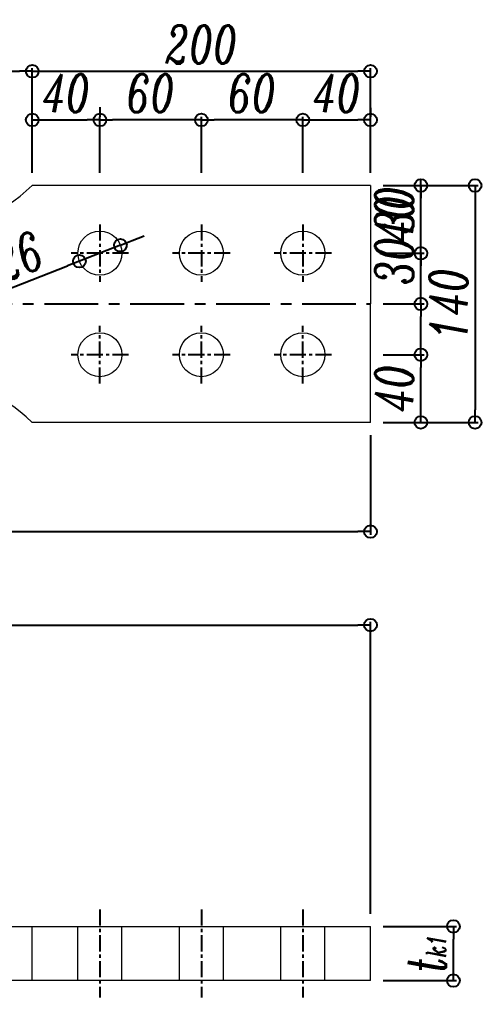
# Model space of a CAD drawing. Header units: millimetres. Extents: x -2880 to 3894, y -2977 to 4857.
# Drawn here: x 2923 to 3196, y 3661 to 4239 of the extents above; entities that cross this region are included whole.
import ezdxf

# ---------------------------------------------------------------- set-up
doc = ezdxf.new("R2010")
doc.units = ezdxf.units.MM
doc.header["$MEASUREMENT"] = 0
doc.linetypes.add('CENTER', pattern=[50.8, 31.75, -6.35, 6.35, -6.35])
doc.layers.add('寸法', color=7, linetype='Continuous', lineweight=15)
doc.layers.add('金物', color=5, linetype='Continuous', lineweight=18)
doc.styles.add('DLSTANDARD1', font='italic.shx', dxfattribs={"width": 0.7, "bigfont": 'extfont.shx'})
doc.dimstyles.new('一般寸法', dxfattribs={"dimscale": 1.5, "dimtxt": 15, "dimasz": 5, "dimexe": 1.25, "dimexo": 5, "dimgap": 3, "dimtad": 1, "dimtxsty": 'DLSTANDARD1', "dimblk": 'ORIGIN', "dimcen": 0, "dimclrd": 256, "dimclre": 256, "dimclrt": 256, "dimadec": 0, "dimazin": 0, "dimtfac": 1, "dimtmove": 0, "dimatfit": 3, "dimfxl": 0, "dimarcsym": 0})

# ---------------------------------------------------------------- blocks, each defined once
blk = doc.blocks.new('_Origin')
at = {"color": 0, "linetype": 'ByBlock', "lineweight": -2}
blk.add_line((0, 0), (-1, 0), dxfattribs=at)
blk.add_circle((0, 0), 0.5, dxfattribs=at)
blk = doc.blocks.new('*D226')
at = {"layer": 'Defpoints', "color": 0}
for p in [(2970.62, 4179.67), (2970.62, 4140.9), (3030.62, 4140.9)]:
    blk.add_point(p, dxfattribs=at)
at = {"layer": '寸法', "lineweight": -2}
for p, q in [((2970.62, 4148.4), (2970.62, 4181.54)), ((3023.12, 4179.67), (2978.12, 4179.67)), ((3030.62, 4148.4), (3030.62, 4181.54))]:
    blk.add_line(p, q, dxfattribs=at)
at = {"layer": '寸法', "lineweight": -2, "xscale": 7.5, "yscale": 7.5, "zscale": 7.5, "rotation": 180}
blk.add_blockref('_Origin', (2970.62, 4179.67), dxfattribs=at)
at = {"layer": '寸法', "lineweight": -2, "xscale": 7.5, "yscale": 7.5, "zscale": 7.5}
blk.add_blockref('_Origin', (3030.62, 4179.67), dxfattribs=at)
at = {"layer": '寸法', "insert": (3000.62, 4195.42), "char_height": 22.5, "attachment_point": 5, "style": 'DLSTANDARD1'}
blk.add_mtext('60', dxfattribs=at)
blk = doc.blocks.new('*D227')
at = {"layer": 'Defpoints', "color": 0}
for p in [(3030.62, 4179.67), (3030.62, 4140.9), (3090.62, 4140.9)]:
    blk.add_point(p, dxfattribs=at)
at = {"layer": '寸法', "lineweight": -2}
for p, q in [((3030.62, 4148.4), (3030.62, 4181.54)), ((3083.12, 4179.67), (3038.12, 4179.67)), ((3090.62, 4148.4), (3090.62, 4181.54))]:
    blk.add_line(p, q, dxfattribs=at)
at = {"layer": '寸法', "lineweight": -2, "xscale": 7.5, "yscale": 7.5, "zscale": 7.5, "rotation": 180}
blk.add_blockref('_Origin', (3030.62, 4179.67), dxfattribs=at)
at = {"layer": '寸法', "lineweight": -2, "xscale": 7.5, "yscale": 7.5, "zscale": 7.5}
blk.add_blockref('_Origin', (3090.62, 4179.67), dxfattribs=at)
at = {"layer": '寸法', "insert": (3060.62, 4195.42), "char_height": 22.5, "attachment_point": 5, "style": 'DLSTANDARD1'}
blk.add_mtext('60', dxfattribs=at)
blk = doc.blocks.new('*D228')
at = {"layer": 'Defpoints', "color": 0}
for p in [(3130.62, 4179.67), (3130.62, 4179.4), (3090.62, 4140.9)]:
    blk.add_point(p, dxfattribs=at)
at = {"layer": '寸法', "lineweight": -2}
for p, q in [((3130.62, 4186.9), (3130.62, 4181.54)), ((3090.62, 4148.4), (3090.62, 4181.54)), ((3098.12, 4179.67), (3123.12, 4179.67))]:
    blk.add_line(p, q, dxfattribs=at)
at = {"layer": '寸法', "lineweight": -2, "xscale": 7.5, "yscale": 7.5, "zscale": 7.5, "rotation": 180}
blk.add_blockref('_Origin', (3090.62, 4179.67), dxfattribs=at)
at = {"layer": '寸法', "lineweight": -2, "xscale": 7.5, "yscale": 7.5, "zscale": 7.5}
blk.add_blockref('_Origin', (3130.62, 4179.67), dxfattribs=at)
at = {"layer": '寸法', "insert": (3110.62, 4195.42), "char_height": 22.5, "attachment_point": 5, "style": 'DLSTANDARD1'}
blk.add_mtext('40', dxfattribs=at)
blk = doc.blocks.new('*D537')
at = {"layer": 'Defpoints', "color": 0}
for p in [(3130.62, 4208.47), (2930.62, 4140.9), (3130.62, 4140.9)]:
    blk.add_point(p, dxfattribs=at)
at = {"layer": '寸法', "lineweight": -2}
for p, q in [((2930.62, 4148.4), (2930.62, 4210.34)), ((2938.12, 4208.47), (3123.12, 4208.47)), ((3130.62, 4148.4), (3130.62, 4210.34))]:
    blk.add_line(p, q, dxfattribs=at)
at = {"layer": '寸法', "lineweight": -2, "xscale": 7.5, "yscale": 7.5, "zscale": 7.5, "rotation": 180}
blk.add_blockref('_Origin', (2930.62, 4208.47), dxfattribs=at)
at = {"layer": '寸法', "lineweight": -2, "xscale": 7.5, "yscale": 7.5, "zscale": 7.5}
blk.add_blockref('_Origin', (3130.62, 4208.47), dxfattribs=at)
at = {"layer": '寸法', "insert": (3030.62, 4224.22), "char_height": 22.5, "attachment_point": 5, "style": 'DLSTANDARD1'}
blk.add_mtext('200', dxfattribs=at)
blk = doc.blocks.new('*D229')
at = {"layer": 'Defpoints', "color": 0}
for p in [(2930.62, 4208.47), (2930.62, 4140.9), (2862.62, 4115.9)]:
    blk.add_point(p, dxfattribs=at)
at = {"layer": '寸法', "lineweight": -2}
for p, q in [((2862.62, 4123.4), (2862.62, 4210.34)), ((2870.12, 4208.47), (2923.12, 4208.47)), ((2930.62, 4148.4), (2930.62, 4210.34))]:
    blk.add_line(p, q, dxfattribs=at)
at = {"layer": '寸法', "lineweight": -2, "xscale": 7.5, "yscale": 7.5, "zscale": 7.5, "rotation": 180}
blk.add_blockref('_Origin', (2862.62, 4208.47), dxfattribs=at)
at = {"layer": '寸法', "lineweight": -2, "xscale": 7.5, "yscale": 7.5, "zscale": 7.5}
blk.add_blockref('_Origin', (2930.62, 4208.47), dxfattribs=at)
at = {"layer": '寸法', "insert": (2896.62, 4224.22), "char_height": 22.5, "attachment_point": 5, "style": 'DLSTANDARD1'}
blk.add_mtext('68', dxfattribs=at)
blk = doc.blocks.new('*D230')
at = {"layer": 'Defpoints', "color": 0}
for p in [(3130.62, 4040.9), (3160.4, 4040.9), (3130.62, 4000.9)]:
    blk.add_point(p, dxfattribs=at)
at = {"layer": '寸法', "lineweight": -2}
for p, q in [((3138.12, 4040.9), (3162.27, 4040.9)), ((3160.4, 4008.4), (3160.4, 4033.4)), ((3138.12, 4000.9), (3162.27, 4000.9))]:
    blk.add_line(p, q, dxfattribs=at)
at = {"layer": '寸法', "lineweight": -2, "xscale": 7.5, "yscale": 7.5, "zscale": 7.5}
for p, rotation in [((3160.4, 4040.9), 90), ((3160.4, 4000.9), 270)]:
    blk.add_blockref('_Origin', p, dxfattribs=dict(at, rotation=rotation))
at = {"layer": '寸法', "insert": (3144.65, 4020.9), "char_height": 22.5, "attachment_point": 5, "rotation": 90, "style": 'DLSTANDARD1'}
blk.add_mtext('40', dxfattribs=at)
blk = doc.blocks.new('*D231')
at = {"layer": 'Defpoints', "color": 0}
for p in [(3130.62, 4100.9), (3160.4, 4100.9), (3130.62, 4070.9)]:
    blk.add_point(p, dxfattribs=at)
at = {"layer": '寸法', "lineweight": -2}
for p, q in [((3160.4, 4100.9), (3160.4, 4144.47)), ((3138.12, 4100.9), (3162.27, 4100.9)), ((3160.4, 4078.4), (3160.4, 4093.4)), ((3138.12, 4070.9), (3162.27, 4070.9))]:
    blk.add_line(p, q, dxfattribs=at)
at = {"layer": '寸法', "lineweight": -2, "xscale": 7.5, "yscale": 7.5, "zscale": 7.5}
for p, rotation in [((3160.4, 4100.9), 90), ((3160.4, 4070.9), 270)]:
    blk.add_blockref('_Origin', p, dxfattribs=dict(at, rotation=rotation))
at = {"layer": '寸法', "insert": (3144.65, 4126.43), "char_height": 22.5, "attachment_point": 5, "rotation": 90, "style": 'DLSTANDARD1'}
blk.add_mtext('30', dxfattribs=at)
blk = doc.blocks.new('*D538')
at = {"layer": 'Defpoints', "color": 0}
for p in [(3130.62, 4140.9), (3160.4, 4140.9), (3130.62, 4100.9)]:
    blk.add_point(p, dxfattribs=at)
at = {"layer": '寸法', "lineweight": -2}
for p, q in [((3138.12, 4140.9), (3162.27, 4140.9)), ((3160.4, 4108.4), (3160.4, 4133.4)), ((3138.12, 4100.9), (3162.27, 4100.9))]:
    blk.add_line(p, q, dxfattribs=at)
at = {"layer": '寸法', "lineweight": -2, "xscale": 7.5, "yscale": 7.5, "zscale": 7.5}
for p, rotation in [((3160.4, 4140.9), 90), ((3160.4, 4100.9), 270)]:
    blk.add_blockref('_Origin', p, dxfattribs=dict(at, rotation=rotation))
at = {"layer": '寸法', "insert": (3144.65, 4120.9), "char_height": 22.5, "attachment_point": 5, "rotation": 90, "style": 'DLSTANDARD1'}
blk.add_mtext('40', dxfattribs=at)
blk = doc.blocks.new('*D232')
at = {"layer": 'Defpoints', "color": 0}
for p in [(3130.62, 4140.9), (3130.62, 4000.9), (3192.47, 4000.9)]:
    blk.add_point(p, dxfattribs=at)
at = {"layer": '寸法', "lineweight": -2}
for p, q in [((3138.12, 4140.9), (3194.35, 4140.9)), ((3192.47, 4133.4), (3192.47, 4008.4)), ((3138.12, 4000.9), (3194.35, 4000.9))]:
    blk.add_line(p, q, dxfattribs=at)
at = {"layer": '寸法', "lineweight": -2, "xscale": 7.5, "yscale": 7.5, "zscale": 7.5}
for p, rotation in [((3192.47, 4140.9), 90), ((3192.47, 4000.9), 270)]:
    blk.add_blockref('_Origin', p, dxfattribs=dict(at, rotation=rotation))
at = {"layer": '寸法', "insert": (3176.72, 4070.9), "char_height": 22.5, "attachment_point": 5, "rotation": 90, "style": 'DLSTANDARD1'}
blk.add_mtext('140', dxfattribs=at)
blk = doc.blocks.new('*D233')
at = {"layer": 'Defpoints', "color": 0}
for p in [(3130.62, 4070.9), (3160.4, 4070.9), (3130.62, 4040.9)]:
    blk.add_point(p, dxfattribs=at)
at = {"layer": '寸法', "lineweight": -2}
for p, q in [((3160.4, 4070.9), (3160.4, 4114.47)), ((3138.12, 4070.9), (3162.27, 4070.9)), ((3160.4, 4048.4), (3160.4, 4063.4)), ((3138.12, 4040.9), (3162.27, 4040.9))]:
    blk.add_line(p, q, dxfattribs=at)
at = {"layer": '寸法', "lineweight": -2, "xscale": 7.5, "yscale": 7.5, "zscale": 7.5}
for p, rotation in [((3160.4, 4070.9), 90), ((3160.4, 4040.9), 270)]:
    blk.add_blockref('_Origin', p, dxfattribs=dict(at, rotation=rotation))
at = {"layer": '寸法', "insert": (3144.65, 4096.43), "char_height": 22.5, "attachment_point": 5, "rotation": 90, "style": 'DLSTANDARD1'}
blk.add_mtext('30', dxfattribs=at)
blk = doc.blocks.new('*D545')
at = {"layer": 'Defpoints', "color": 0}
for p in [(2982.73, 4105.63), (2958.51, 4096.17)]:
    blk.add_point(p, dxfattribs=at)
at = {"layer": '寸法', "lineweight": -2}
for p, q in [((2989.72, 4108.35), (2996.71, 4111.08)), ((2982.73, 4105.63), (2958.51, 4096.17)), ((2899.06, 4072.96), (2951.53, 4093.44))]:
    blk.add_line(p, q, dxfattribs=at)
at = {"layer": '寸法', "lineweight": -2, "xscale": 7.5, "yscale": 7.5, "zscale": 7.5}
for p, rotation in [((2982.73, 4105.63), 201.3237675264353), ((2958.51, 4096.17), 21.32376752643535)]:
    blk.add_blockref('_Origin', p, dxfattribs=dict(at, rotation=rotation))
at = {"layer": '寸法', "insert": (2916.07, 4096.51), "char_height": 22.5, "attachment_point": 5, "rotation": 21.32377, "style": 'DLSTANDARD1'}
blk.add_mtext('%%c26', dxfattribs=at)
blk = doc.blocks.new('*D234')
at = {"layer": 'Defpoints', "color": 0}
for p in [(2970.62, 4179.67), (2970.62, 4179.67), (2930.62, 4147.65)]:
    blk.add_point(p, dxfattribs=at)
at = {"layer": '寸法', "lineweight": -2}
for p, q in [((2970.62, 4187.17), (2970.62, 4181.54)), ((2930.62, 4155.15), (2930.62, 4181.54)), ((2938.12, 4179.67), (2963.12, 4179.67))]:
    blk.add_line(p, q, dxfattribs=at)
at = {"layer": '寸法', "lineweight": -2, "xscale": 7.5, "yscale": 7.5, "zscale": 7.5, "rotation": 180}
blk.add_blockref('_Origin', (2930.62, 4179.67), dxfattribs=at)
at = {"layer": '寸法', "lineweight": -2, "xscale": 7.5, "yscale": 7.5, "zscale": 7.5}
blk.add_blockref('_Origin', (2970.62, 4179.67), dxfattribs=at)
at = {"layer": '寸法', "insert": (2950.62, 4195.42), "char_height": 22.5, "attachment_point": 5, "style": 'DLSTANDARD1'}
blk.add_mtext('40', dxfattribs=at)
blk = doc.blocks.new('*D548')
at = {"layer": 'Defpoints', "color": 0}
for p in [(3130.62, 3881.11), (2480.62, 3771.04), (3130.62, 3703.04)]:
    blk.add_point(p, dxfattribs=at)
at = {"layer": '寸法', "linetype": 'ByBlock', "lineweight": -2}
for p, q in [((2480.62, 3778.54), (2480.62, 3882.98)), ((2488.12, 3881.11), (3123.12, 3881.11)), ((3130.62, 3710.54), (3130.62, 3882.98))]:
    blk.add_line(p, q, dxfattribs=at)
at = {"layer": '寸法', "lineweight": -2, "xscale": 7.5, "yscale": 7.5, "zscale": 7.5, "rotation": 180}
blk.add_blockref('_Origin', (2480.62, 3881.11), dxfattribs=at)
at = {"layer": '寸法', "lineweight": -2, "xscale": 7.5, "yscale": 7.5, "zscale": 7.5}
blk.add_blockref('_Origin', (3130.62, 3881.11), dxfattribs=at)
at = {"layer": '寸法', "insert": (2805.62, 3896.86), "char_height": 22.5, "attachment_point": 5, "style": 'DLSTANDARD1'}
blk.add_mtext('650', dxfattribs=at)
blk = doc.blocks.new('*D477')
at = {"layer": 'Defpoints', "color": 0}
for p in [(3130.62, 3703.04), (3179.67, 3703.04), (3130.62, 3671.04)]:
    blk.add_point(p, dxfattribs=at)
at = {"layer": '寸法', "lineweight": -2}
for p, q in [((3138.12, 3703.04), (3181.54, 3703.04)), ((3179.67, 3678.54), (3179.67, 3695.54)), ((3138.12, 3671.04), (3181.54, 3671.04))]:
    blk.add_line(p, q, dxfattribs=at)
at = {"layer": '寸法', "lineweight": -2, "xscale": 7.5, "yscale": 7.5, "zscale": 7.5}
for p, rotation in [((3179.67, 3703.04), 90), ((3179.67, 3671.04), 270)]:
    blk.add_blockref('_Origin', p, dxfattribs=dict(at, rotation=rotation))
at = {"layer": '寸法', "insert": (3163.92, 3687.04), "char_height": 22.5, "attachment_point": 5, "rotation": 90, "style": 'DLSTANDARD1'}
blk.add_mtext('t{\\H0.5x;k1}', dxfattribs=at)
blk = doc.blocks.new('*D175')
at = {"layer": 'Defpoints', "color": 0}
for p in [(2970.62, 4179.67), (2970.62, 4140.9), (3030.62, 4140.9)]:
    blk.add_point(p, dxfattribs=at)
at = {"layer": '寸法', "lineweight": -2}
for p, q in [((2970.62, 4148.4), (2970.62, 4181.54)), ((3023.12, 4179.67), (2978.12, 4179.67)), ((3030.62, 4148.4), (3030.62, 4181.54))]:
    blk.add_line(p, q, dxfattribs=at)
at = {"layer": '寸法', "lineweight": -2, "xscale": 7.5, "yscale": 7.5, "zscale": 7.5, "rotation": 180}
blk.add_blockref('_Origin', (2970.62, 4179.67), dxfattribs=at)
at = {"layer": '寸法', "lineweight": -2, "xscale": 7.5, "yscale": 7.5, "zscale": 7.5}
blk.add_blockref('_Origin', (3030.62, 4179.67), dxfattribs=at)
at = {"layer": '寸法', "insert": (3000.62, 4195.42), "char_height": 22.5, "attachment_point": 5, "style": 'DLSTANDARD1'}
blk.add_mtext('60', dxfattribs=at)
blk = doc.blocks.new('*D176')
at = {"layer": 'Defpoints', "color": 0}
for p in [(3030.62, 4179.67), (3030.62, 4140.9), (3090.62, 4140.9)]:
    blk.add_point(p, dxfattribs=at)
at = {"layer": '寸法', "lineweight": -2}
for p, q in [((3030.62, 4148.4), (3030.62, 4181.54)), ((3083.12, 4179.67), (3038.12, 4179.67)), ((3090.62, 4148.4), (3090.62, 4181.54))]:
    blk.add_line(p, q, dxfattribs=at)
at = {"layer": '寸法', "lineweight": -2, "xscale": 7.5, "yscale": 7.5, "zscale": 7.5, "rotation": 180}
blk.add_blockref('_Origin', (3030.62, 4179.67), dxfattribs=at)
at = {"layer": '寸法', "lineweight": -2, "xscale": 7.5, "yscale": 7.5, "zscale": 7.5}
blk.add_blockref('_Origin', (3090.62, 4179.67), dxfattribs=at)
at = {"layer": '寸法', "insert": (3060.62, 4195.42), "char_height": 22.5, "attachment_point": 5, "style": 'DLSTANDARD1'}
blk.add_mtext('60', dxfattribs=at)
blk = doc.blocks.new('*D177')
at = {"layer": 'Defpoints', "color": 0}
for p in [(3130.62, 4179.67), (3130.62, 4179.4), (3090.62, 4140.9)]:
    blk.add_point(p, dxfattribs=at)
at = {"layer": '寸法', "lineweight": -2}
for p, q in [((3130.62, 4186.9), (3130.62, 4181.54)), ((3090.62, 4148.4), (3090.62, 4181.54)), ((3098.12, 4179.67), (3123.12, 4179.67))]:
    blk.add_line(p, q, dxfattribs=at)
at = {"layer": '寸法', "lineweight": -2, "xscale": 7.5, "yscale": 7.5, "zscale": 7.5, "rotation": 180}
blk.add_blockref('_Origin', (3090.62, 4179.67), dxfattribs=at)
at = {"layer": '寸法', "lineweight": -2, "xscale": 7.5, "yscale": 7.5, "zscale": 7.5}
blk.add_blockref('_Origin', (3130.62, 4179.67), dxfattribs=at)
at = {"layer": '寸法', "insert": (3110.62, 4195.42), "char_height": 22.5, "attachment_point": 5, "style": 'DLSTANDARD1'}
blk.add_mtext('40', dxfattribs=at)
blk = doc.blocks.new('*D478')
at = {"layer": 'Defpoints', "color": 0}
for p in [(3130.62, 4208.47), (2930.62, 4140.9), (3130.62, 4140.9)]:
    blk.add_point(p, dxfattribs=at)
at = {"layer": '寸法', "lineweight": -2}
for p, q in [((2930.62, 4148.4), (2930.62, 4210.34)), ((2938.12, 4208.47), (3123.12, 4208.47)), ((3130.62, 4148.4), (3130.62, 4210.34))]:
    blk.add_line(p, q, dxfattribs=at)
at = {"layer": '寸法', "lineweight": -2, "xscale": 7.5, "yscale": 7.5, "zscale": 7.5, "rotation": 180}
blk.add_blockref('_Origin', (2930.62, 4208.47), dxfattribs=at)
at = {"layer": '寸法', "lineweight": -2, "xscale": 7.5, "yscale": 7.5, "zscale": 7.5}
blk.add_blockref('_Origin', (3130.62, 4208.47), dxfattribs=at)
at = {"layer": '寸法', "insert": (3030.62, 4224.22), "char_height": 22.5, "attachment_point": 5, "style": 'DLSTANDARD1'}
blk.add_mtext('200', dxfattribs=at)
blk = doc.blocks.new('*D178')
at = {"layer": 'Defpoints', "color": 0}
for p in [(2930.62, 4208.47), (2930.62, 4140.9), (2862.62, 4115.9)]:
    blk.add_point(p, dxfattribs=at)
at = {"layer": '寸法', "lineweight": -2}
for p, q in [((2862.62, 4123.4), (2862.62, 4210.34)), ((2870.12, 4208.47), (2923.12, 4208.47)), ((2930.62, 4148.4), (2930.62, 4210.34))]:
    blk.add_line(p, q, dxfattribs=at)
at = {"layer": '寸法', "lineweight": -2, "xscale": 7.5, "yscale": 7.5, "zscale": 7.5, "rotation": 180}
blk.add_blockref('_Origin', (2862.62, 4208.47), dxfattribs=at)
at = {"layer": '寸法', "lineweight": -2, "xscale": 7.5, "yscale": 7.5, "zscale": 7.5}
blk.add_blockref('_Origin', (2930.62, 4208.47), dxfattribs=at)
at = {"layer": '寸法', "insert": (2896.62, 4224.22), "char_height": 22.5, "attachment_point": 5, "style": 'DLSTANDARD1'}
blk.add_mtext('68', dxfattribs=at)
blk = doc.blocks.new('*D179')
at = {"layer": 'Defpoints', "color": 0}
for p in [(3130.62, 4040.9), (3160.4, 4040.9), (3130.62, 4000.9)]:
    blk.add_point(p, dxfattribs=at)
at = {"layer": '寸法', "lineweight": -2}
for p, q in [((3138.12, 4040.9), (3162.27, 4040.9)), ((3160.4, 4008.4), (3160.4, 4033.4)), ((3138.12, 4000.9), (3162.27, 4000.9))]:
    blk.add_line(p, q, dxfattribs=at)
at = {"layer": '寸法', "lineweight": -2, "xscale": 7.5, "yscale": 7.5, "zscale": 7.5}
for p, rotation in [((3160.4, 4040.9), 90), ((3160.4, 4000.9), 270)]:
    blk.add_blockref('_Origin', p, dxfattribs=dict(at, rotation=rotation))
at = {"layer": '寸法', "insert": (3144.65, 4020.9), "char_height": 22.5, "attachment_point": 5, "rotation": 90, "style": 'DLSTANDARD1'}
blk.add_mtext('40', dxfattribs=at)
blk = doc.blocks.new('*D180')
at = {"layer": 'Defpoints', "color": 0}
for p in [(3130.62, 4100.9), (3160.4, 4100.9), (3130.62, 4070.9)]:
    blk.add_point(p, dxfattribs=at)
at = {"layer": '寸法', "lineweight": -2}
for p, q in [((3160.4, 4100.9), (3160.4, 4144.47)), ((3138.12, 4100.9), (3162.27, 4100.9)), ((3160.4, 4078.4), (3160.4, 4093.4)), ((3138.12, 4070.9), (3162.27, 4070.9))]:
    blk.add_line(p, q, dxfattribs=at)
at = {"layer": '寸法', "lineweight": -2, "xscale": 7.5, "yscale": 7.5, "zscale": 7.5}
for p, rotation in [((3160.4, 4100.9), 90), ((3160.4, 4070.9), 270)]:
    blk.add_blockref('_Origin', p, dxfattribs=dict(at, rotation=rotation))
at = {"layer": '寸法', "insert": (3144.65, 4126.43), "char_height": 22.5, "attachment_point": 5, "rotation": 90, "style": 'DLSTANDARD1'}
blk.add_mtext('30', dxfattribs=at)
blk = doc.blocks.new('*D479')
at = {"layer": 'Defpoints', "color": 0}
for p in [(3130.62, 4140.9), (3160.4, 4140.9), (3130.62, 4100.9)]:
    blk.add_point(p, dxfattribs=at)
at = {"layer": '寸法', "lineweight": -2}
for p, q in [((3138.12, 4140.9), (3162.27, 4140.9)), ((3160.4, 4108.4), (3160.4, 4133.4)), ((3138.12, 4100.9), (3162.27, 4100.9))]:
    blk.add_line(p, q, dxfattribs=at)
at = {"layer": '寸法', "lineweight": -2, "xscale": 7.5, "yscale": 7.5, "zscale": 7.5}
for p, rotation in [((3160.4, 4140.9), 90), ((3160.4, 4100.9), 270)]:
    blk.add_blockref('_Origin', p, dxfattribs=dict(at, rotation=rotation))
at = {"layer": '寸法', "insert": (3144.65, 4120.9), "char_height": 22.5, "attachment_point": 5, "rotation": 90, "style": 'DLSTANDARD1'}
blk.add_mtext('40', dxfattribs=at)
blk = doc.blocks.new('*D181')
at = {"layer": 'Defpoints', "color": 0}
for p in [(3130.62, 4140.9), (3130.62, 4000.9), (3192.47, 4000.9)]:
    blk.add_point(p, dxfattribs=at)
at = {"layer": '寸法', "lineweight": -2}
for p, q in [((3138.12, 4140.9), (3194.35, 4140.9)), ((3192.47, 4133.4), (3192.47, 4008.4)), ((3138.12, 4000.9), (3194.35, 4000.9))]:
    blk.add_line(p, q, dxfattribs=at)
at = {"layer": '寸法', "lineweight": -2, "xscale": 7.5, "yscale": 7.5, "zscale": 7.5}
for p, rotation in [((3192.47, 4140.9), 90), ((3192.47, 4000.9), 270)]:
    blk.add_blockref('_Origin', p, dxfattribs=dict(at, rotation=rotation))
at = {"layer": '寸法', "insert": (3176.72, 4070.9), "char_height": 22.5, "attachment_point": 5, "rotation": 90, "style": 'DLSTANDARD1'}
blk.add_mtext('140', dxfattribs=at)
blk = doc.blocks.new('*D182')
at = {"layer": 'Defpoints', "color": 0}
for p in [(3130.62, 4070.9), (3160.4, 4070.9), (3130.62, 4040.9)]:
    blk.add_point(p, dxfattribs=at)
at = {"layer": '寸法', "lineweight": -2}
for p, q in [((3160.4, 4070.9), (3160.4, 4114.47)), ((3138.12, 4070.9), (3162.27, 4070.9)), ((3160.4, 4048.4), (3160.4, 4063.4)), ((3138.12, 4040.9), (3162.27, 4040.9))]:
    blk.add_line(p, q, dxfattribs=at)
at = {"layer": '寸法', "lineweight": -2, "xscale": 7.5, "yscale": 7.5, "zscale": 7.5}
for p, rotation in [((3160.4, 4070.9), 90), ((3160.4, 4040.9), 270)]:
    blk.add_blockref('_Origin', p, dxfattribs=dict(at, rotation=rotation))
at = {"layer": '寸法', "insert": (3144.65, 4096.43), "char_height": 22.5, "attachment_point": 5, "rotation": 90, "style": 'DLSTANDARD1'}
blk.add_mtext('30', dxfattribs=at)
blk = doc.blocks.new('*D485')
at = {"layer": 'Defpoints', "color": 0}
for p in [(2982.73, 4105.63), (2958.51, 4096.17)]:
    blk.add_point(p, dxfattribs=at)
at = {"layer": '寸法', "lineweight": -2}
for p, q in [((2989.72, 4108.35), (2996.71, 4111.08)), ((2982.73, 4105.63), (2958.51, 4096.17)), ((2899.06, 4072.96), (2951.53, 4093.44))]:
    blk.add_line(p, q, dxfattribs=at)
at = {"layer": '寸法', "lineweight": -2, "xscale": 7.5, "yscale": 7.5, "zscale": 7.5}
for p, rotation in [((2982.73, 4105.63), 201.3237675264058), ((2958.51, 4096.17), 21.32376752640584)]:
    blk.add_blockref('_Origin', p, dxfattribs=dict(at, rotation=rotation))
at = {"layer": '寸法', "insert": (2916.07, 4096.51), "char_height": 22.5, "attachment_point": 5, "rotation": 21.32377, "style": 'DLSTANDARD1'}
blk.add_mtext('%%c26', dxfattribs=at)
blk = doc.blocks.new('*D184')
at = {"layer": 'Defpoints', "color": 0}
for p in [(2970.62, 4179.67), (2970.62, 4179.67), (2930.62, 4147.65)]:
    blk.add_point(p, dxfattribs=at)
at = {"layer": '寸法', "lineweight": -2}
for p, q in [((2970.62, 4187.17), (2970.62, 4181.54)), ((2930.62, 4155.15), (2930.62, 4181.54)), ((2938.12, 4179.67), (2963.12, 4179.67))]:
    blk.add_line(p, q, dxfattribs=at)
at = {"layer": '寸法', "lineweight": -2, "xscale": 7.5, "yscale": 7.5, "zscale": 7.5, "rotation": 180}
blk.add_blockref('_Origin', (2930.62, 4179.67), dxfattribs=at)
at = {"layer": '寸法', "lineweight": -2, "xscale": 7.5, "yscale": 7.5, "zscale": 7.5}
blk.add_blockref('_Origin', (2970.62, 4179.67), dxfattribs=at)
at = {"layer": '寸法', "insert": (2950.62, 4195.42), "char_height": 22.5, "attachment_point": 5, "style": 'DLSTANDARD1'}
blk.add_mtext('40', dxfattribs=at)
blk = doc.blocks.new('*D488')
at = {"layer": 'Defpoints', "color": 0}
for p in [(2480.62, 4008.9), (3130.62, 4000.9), (3130.62, 3936.4)]:
    blk.add_point(p, dxfattribs=at)
at = {"layer": '寸法', "linetype": 'ByBlock', "lineweight": -2}
for p, q in [((2480.62, 4001.4), (2480.62, 3934.53)), ((3130.62, 3993.4), (3130.62, 3934.53)), ((2488.12, 3936.4), (3123.12, 3936.4))]:
    blk.add_line(p, q, dxfattribs=at)
at = {"layer": '寸法', "lineweight": -2, "xscale": 7.5, "yscale": 7.5, "zscale": 7.5, "rotation": 180}
blk.add_blockref('_Origin', (2480.62, 3936.4), dxfattribs=at)
at = {"layer": '寸法', "lineweight": -2, "xscale": 7.5, "yscale": 7.5, "zscale": 7.5}
blk.add_blockref('_Origin', (3130.62, 3936.4), dxfattribs=at)
at = {"layer": '寸法', "insert": (2805.62, 3952.15), "char_height": 22.5, "attachment_point": 5, "style": 'DLSTANDARD1'}
blk.add_mtext('650', dxfattribs=at)
blk = doc.blocks.new('*D489')
at = {"layer": 'Defpoints', "color": 0}
for p in [(3130.62, 3881.11), (2480.62, 3771.04), (3130.62, 3703.04)]:
    blk.add_point(p, dxfattribs=at)
at = {"layer": '寸法', "linetype": 'ByBlock', "lineweight": -2}
for p, q in [((2480.62, 3778.54), (2480.62, 3882.98)), ((2488.12, 3881.11), (3123.12, 3881.11)), ((3130.62, 3710.54), (3130.62, 3882.98))]:
    blk.add_line(p, q, dxfattribs=at)
at = {"layer": '寸法', "lineweight": -2, "xscale": 7.5, "yscale": 7.5, "zscale": 7.5, "rotation": 180}
blk.add_blockref('_Origin', (2480.62, 3881.11), dxfattribs=at)
at = {"layer": '寸法', "lineweight": -2, "xscale": 7.5, "yscale": 7.5, "zscale": 7.5}
blk.add_blockref('_Origin', (3130.62, 3881.11), dxfattribs=at)
at = {"layer": '寸法', "insert": (2805.62, 3896.86), "char_height": 22.5, "attachment_point": 5, "style": 'DLSTANDARD1'}
blk.add_mtext('650', dxfattribs=at)

msp = doc.modelspace()

# ---------------------------------------------------------------- linework, layer by layer
at = {"color": 0, "linetype": 'CENTER', "ltscale": 0.3}
for p, q in [((2970.624, 4117.898), (2970.624, 4083.898)), ((2970.624, 4117.898), (2970.624, 4083.898)), ((3030.624, 4117.898), (3030.624, 4083.898)), ((3030.624, 4117.898), (3030.624, 4083.898)), ((3090.624, 4117.898), (3090.624, 4083.898)), ((3090.624, 4117.898), (3090.624, 4083.898)), ((2987.624, 4100.898), (2953.624, 4100.898)), ((2987.624, 4100.898), (2953.624, 4100.898)), ((3047.624, 4100.898), (3013.624, 4100.898)), ((3047.624, 4100.898), (3013.624, 4100.898)), ((3107.624, 4100.898), (3073.624, 4100.898)), ((3107.624, 4100.898), (3073.624, 4100.898)), ((2970.624, 4023.898), (2970.624, 4057.898)), ((2970.624, 4023.898), (2970.624, 4057.898)), ((3030.624, 4023.898), (3030.624, 4057.898)), ((3030.624, 4023.898), (3030.624, 4057.898)), ((3090.624, 4023.898), (3090.624, 4057.898)), ((3090.624, 4023.898), (3090.624, 4057.898)), ((2987.624, 4040.898), (2953.624, 4040.898)), ((2987.624, 4040.898), (2953.624, 4040.898)), ((3047.624, 4040.898), (3013.624, 4040.898)), ((3047.624, 4040.898), (3013.624, 4040.898)), ((3107.624, 4040.898), (3073.624, 4040.898)), ((3107.624, 4040.898), (3073.624, 4040.898)), ((2970.624, 3713.045), (2970.624, 3661.045)), ((2970.624, 3713.045), (2970.624, 3661.045)), ((3030.624, 3713.045), (3030.624, 3661.045)), ((3030.624, 3713.045), (3030.624, 3661.045)), ((3090.624, 3713.045), (3090.624, 3661.045)), ((3090.624, 3713.045), (3090.624, 3661.045))]:
    msp.add_line(p, q, dxfattribs=at)
at = {"color": 0, "linetype": 'CENTER'}
msp.add_line((2480.624, 4070.898), (3130.624, 4070.898), dxfattribs=at)
at = {"layer": '金物', "color": 0}
for p, q in [((3130.624, 4140.898), (2930.624, 4140.898)), ((3130.624, 4140.898), (2930.624, 4140.898)), ((3130.624, 4140.898), (3130.624, 4070.898)), ((3130.624, 4140.898), (3130.624, 4070.898)), ((3130.624, 4000.898), (3130.624, 4070.898)), ((3130.624, 4000.898), (3130.624, 4070.898)), ((3130.624, 4000.898), (2930.624, 4000.898)), ((3130.624, 4000.898), (2930.624, 4000.898)), ((2480.624, 3703.045), (3130.624, 3703.045)), ((2480.624, 3703.045), (3130.624, 3703.045)), ((2930.624, 3671.045), (2930.624, 3703.045)), ((2930.624, 3671.045), (2930.624, 3703.045)), ((2957.624, 3671.045), (2957.624, 3703.045)), ((2957.624, 3671.045), (2957.624, 3703.045)), ((2983.624, 3671.045), (2983.624, 3703.045)), ((2983.624, 3671.045), (2983.624, 3703.045)), ((3017.624, 3671.045), (3017.624, 3703.045)), ((3017.624, 3671.045), (3017.624, 3703.045)), ((3043.624, 3671.045), (3043.624, 3703.045)), ((3043.624, 3671.045), (3043.624, 3703.045)), ((3077.624, 3671.045), (3077.624, 3703.045)), ((3077.624, 3671.045), (3077.624, 3703.045)), ((3103.624, 3671.045), (3103.624, 3703.045)), ((3103.624, 3671.045), (3103.624, 3703.045)), ((3130.624, 3671.045), (3130.624, 3703.045)), ((3130.624, 3671.045), (3130.624, 3703.045)), ((3130.624, 3671.045), (2480.624, 3671.045)), ((3130.624, 3671.045), (2480.624, 3671.045))]:
    msp.add_line(p, q, dxfattribs=at)
for centre in [(2970.624, 4100.898), (2970.624, 4100.898), (3030.624, 4100.898), (3030.624, 4100.898), (3090.624, 4100.898), (3090.624, 4100.898), (2970.624, 4040.898), (2970.624, 4040.898), (3030.624, 4040.898), (3030.624, 4040.898), (3090.624, 4040.898), (3090.624, 4040.898)]:
    msp.add_circle(centre, 13, dxfattribs=at)
at = {"layer": '金物', "color": 0, "linetype": 'ByBlock'}
for centre, start, end in [((2854.834, 4220.622), 274.060941, 313.550946), ((2854.834, 4220.622), 274.060941, 313.550946), ((2854.834, 3921.175), 46.449054, 85.939059), ((2854.834, 3921.175), 46.449054, 85.939059)]:
    msp.add_arc(centre, 110, start, end, dxfattribs=at)

# ---------------------------------------------------------------- dimensions: what is measured, and where the dimension line sits
at = {"layer": '寸法', "color": 0}
for base, p1, p2, picture, middle in [((2930.624, 4208.466), (2862.624, 4115.898), (2930.624, 4140.898), '*D229', (2896.624, 4224.216)), ((2930.624, 4208.466), (2862.624, 4115.898), (2930.624, 4140.898), '*D178', (2896.624, 4224.216)), ((3130.624, 4208.466), (2930.624, 4140.898), (3130.624, 4140.898), '*D537', (3030.624, 4224.216)), ((3130.624, 4208.466), (2930.624, 4140.898), (3130.624, 4140.898), '*D478', (3030.624, 4224.216)), ((2970.624, 4179.666), (2930.624, 4147.648), (2970.624, 4179.666), '*D234', (2950.624, 4195.416)), ((2970.624, 4179.666), (2930.624, 4147.648), (2970.624, 4179.666), '*D184', (2950.624, 4195.416)), ((2970.624, 4179.666), (3030.624, 4140.898), (2970.624, 4140.898), '*D226', (3000.624, 4195.416)), ((2970.624, 4179.666), (3030.624, 4140.898), (2970.624, 4140.898), '*D175', (3000.624, 4195.416)), ((3030.624, 4179.666), (3090.624, 4140.898), (3030.624, 4140.898), '*D227', (3060.624, 4195.416)), ((3030.624, 4179.666), (3090.624, 4140.898), (3030.624, 4140.898), '*D176', (3060.624, 4195.416)), ((3130.624, 4179.666), (3090.624, 4140.898), (3130.624, 4179.398), '*D228', (3110.624, 4195.416)), ((3130.624, 4179.666), (3090.624, 4140.898), (3130.624, 4179.398), '*D177', (3110.624, 4195.416))]:
    dim = msp.add_linear_dim(base=base, p1=p1, p2=p2, dimstyle='一般寸法', dxfattribs=at)
    dim.commit()
    dim.dimension.update_dxf_attribs({"geometry": picture, "text_midpoint": middle})
for base, p1, p2, angle, picture, middle in [((3160.399, 4140.898), (3130.624, 4100.898), (3130.624, 4140.898), 270, '*D538', (3144.649, 4120.898)), ((3160.399, 4140.898), (3130.624, 4100.898), (3130.624, 4140.898), 270, '*D479', (3144.649, 4120.898)), ((3160.399, 4100.898), (3130.624, 4070.898), (3130.624, 4100.898), 270, '*D231', (3144.649, 4126.434)), ((3160.399, 4100.898), (3130.624, 4070.898), (3130.624, 4100.898), 270, '*D180', (3144.649, 4126.434)), ((3192.471, 4000.898), (3130.624, 4140.898), (3130.624, 4000.898), 90, '*D232', (3176.721, 4070.898)), ((3192.471, 4000.898), (3130.624, 4140.898), (3130.624, 4000.898), 90, '*D181', (3176.721, 4070.898)), ((3160.399, 4070.898), (3130.624, 4040.898), (3130.624, 4070.898), 270, '*D233', (3144.649, 4096.434)), ((3160.399, 4070.898), (3130.624, 4040.898), (3130.624, 4070.898), 270, '*D182', (3144.649, 4096.434)), ((3160.399, 4040.898), (3130.624, 4000.898), (3130.624, 4040.898), 270, '*D230', (3144.649, 4020.898)), ((3160.399, 4040.898), (3130.624, 4000.898), (3130.624, 4040.898), 270, '*D179', (3144.649, 4020.898))]:
    dim = msp.add_linear_dim(base=base, p1=p1, p2=p2, angle=angle, dimstyle='一般寸法', dxfattribs=at)
    dim.commit()
    dim.dimension.update_dxf_attribs({"geometry": picture, "text_midpoint": middle})
for picture in ['*D545', '*D485']:
    dim = msp.add_diameter_dim_2p(p1=(2982.734, 4105.626), p2=(2958.514, 4096.171), dimstyle='一般寸法', dxfattribs=at)
    dim.commit()
    dim.dimension.update_dxf_attribs({"geometry": picture, "text_midpoint": (2916.074, 4096.512)})
at = {"layer": '寸法', "color": 0, "linetype": 'ByBlock'}
for base, p1, p2, picture, middle in [((3130.624, 3936.404), (2480.624, 4008.898), (3130.624, 4000.898), '*D488', (2805.624, 3952.154)), ((3130.624, 3881.107), (2480.624, 3771.045), (3130.624, 3703.045), '*D548', (2805.624, 3896.857)), ((3130.624, 3881.107), (2480.624, 3771.045), (3130.624, 3703.045), '*D489', (2805.624, 3896.857))]:
    dim = msp.add_linear_dim(base=base, p1=p1, p2=p2, dimstyle='一般寸法', dxfattribs=at)
    dim.commit()
    dim.dimension.update_dxf_attribs({"geometry": picture, "text_midpoint": middle})
at = {"layer": '寸法', "color": 0}
dim = msp.add_linear_dim(base=(3179.667, 3703.045), p1=(3130.624, 3671.045), p2=(3130.624, 3703.045), angle=270, text='t{\\H0.5x;k1}', dimstyle='一般寸法', dxfattribs=at)
dim.commit()
dim.dimension.update_dxf_attribs({"geometry": '*D477', "text_midpoint": (3179.667, 3687.045), "dimtype": 160})

doc.saveas('drawing.dxf')
